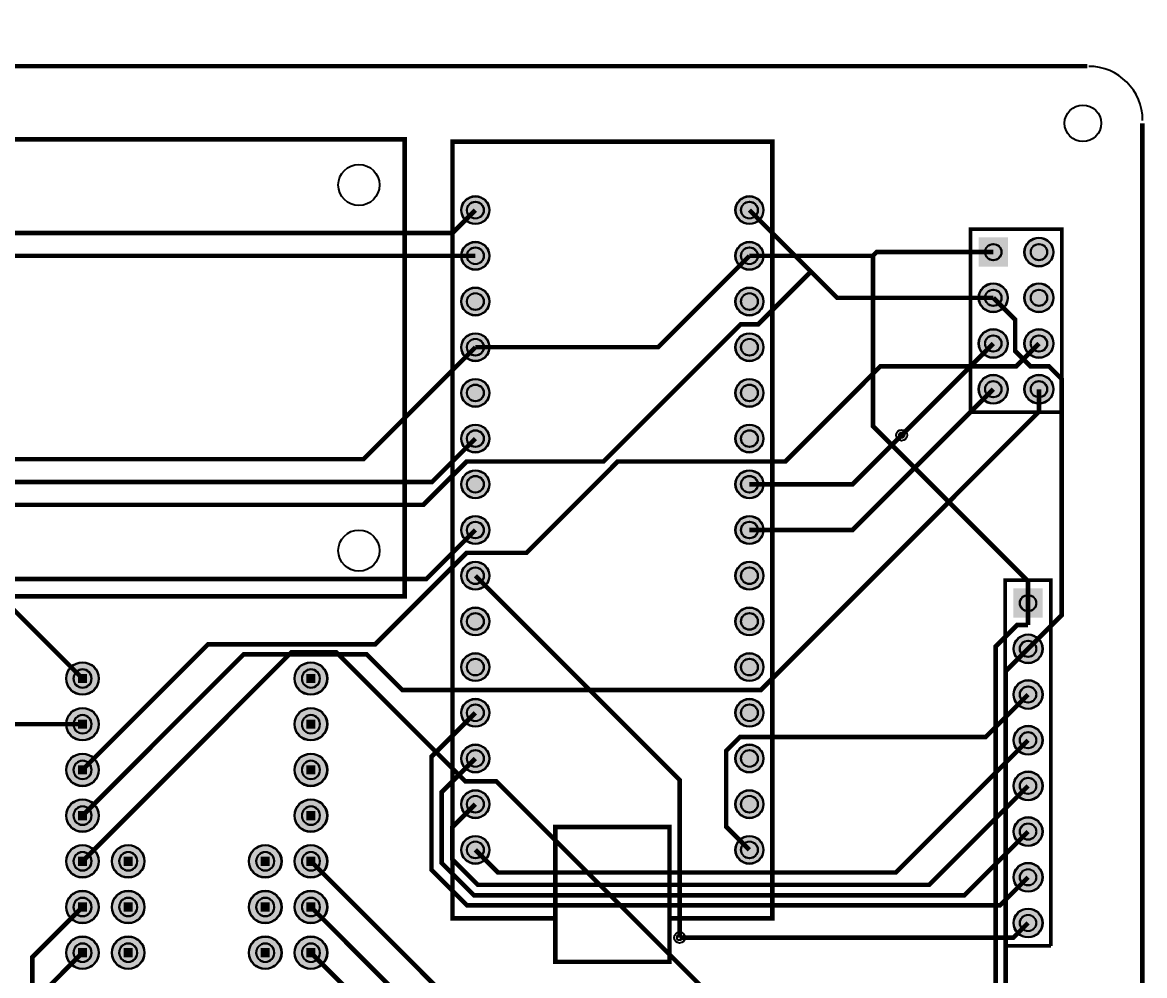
# Model space of a CAD drawing. Header units: millimetres. Extents: x -0.1 to 94.1, y -0.1 to 90.4.
# Drawn here: x 31.7 to 94.1, y 37.5 to 90.4 of the extents above; entities that cross this region are included whole.
import ezdxf

# ---------------------------------------------------------------- set-up
doc = ezdxf.new("R2010")
doc.units = ezdxf.units.MM
for name, color, linetype, true_color in [('BoardOutLine', 7, 'Continuous', 0xff00ff), ('BottomLayer', 7, 'Continuous', 0x0000ff), ('BottomSolderMaskLayer', 7, 'Continuous', 0xaa00ff), ('Document', 7, 'Continuous', 0xffffff), ('Hole', 7, 'Continuous', 0x222222), ('Multi-Layer', 7, 'Continuous', 0xc0c0c0), ('TopLayer', 7, 'Continuous', 0xff0000), ('TopSilkLayer', 7, 'Continuous', 0xffcc00), ('TopSolderMaskLayer', 7, 'Continuous', 0x800080)]:
    doc.layers.add(name, color=color, linetype=linetype, true_color=true_color)

msp = doc.modelspace()

# ---------------------------------------------------------------- hatches: boundary and pattern name
at = {"layer": 'BottomSolderMaskLayer'}
for points in [[(56.109, 80.01, 1), (57.684, 80.01, 1)], [(71.349, 80.01, 1), (72.924, 80.01, 1)], [(56.109, 77.47, 1), (57.684, 77.47, 1)], [(71.349, 77.47, 1), (72.924, 77.47, 1)], [(86.508, 78.489), (86.508, 76.863), (84.883, 76.863), (84.883, 78.489)], [(87.423, 77.676, 1), (89.048, 77.676, 1)], [(56.109, 74.93, 1), (57.684, 74.93, 1)], [(71.349, 74.93, 1), (72.924, 74.93, 1)], [(84.883, 75.136, 1), (86.508, 75.136, 1)], [(87.423, 75.136, 1), (89.048, 75.136, 1)], [(56.109, 72.39, 1), (57.684, 72.39, 1)], [(71.349, 72.39, 1), (72.924, 72.39, 1)], [(84.883, 72.596, 1), (86.508, 72.596, 1)], [(87.423, 72.596, 1), (89.048, 72.596, 1)], [(56.109, 69.85, 1), (57.684, 69.85, 1)], [(71.349, 69.85, 1), (72.924, 69.85, 1)], [(84.883, 70.056, 1), (86.508, 70.056, 1)], [(87.423, 70.056, 1), (89.048, 70.056, 1)], [(56.109, 67.31, 1), (57.684, 67.31, 1)], [(71.349, 67.31, 1), (72.924, 67.31, 1)], [(56.109, 64.77, 1), (57.684, 64.77, 1)], [(71.349, 64.77, 1), (72.924, 64.77, 1)], [(56.109, 62.23, 1), (57.684, 62.23, 1)], [(71.349, 62.23, 1), (72.924, 62.23, 1)], [(56.109, 59.69, 1), (57.684, 59.69, 1)], [(71.349, 59.69, 1), (72.924, 59.69, 1)], [(88.443, 58.979), (88.443, 57.353), (86.817, 57.353), (86.817, 58.979)], [(56.109, 57.15, 1), (57.684, 57.15, 1)], [(71.349, 57.15, 1), (72.924, 57.15, 1)], [(86.817, 55.626, 1), (88.443, 55.626, 1)], [(56.109, 54.61, 1), (57.684, 54.61, 1)], [(71.349, 54.61, 1), (72.924, 54.61, 1)], [(34.138, 53.975, 1), (35.966, 53.975, 1)], [(46.838, 53.975, 1), (48.666, 53.975, 1)], [(86.817, 53.086, 1), (88.443, 53.086, 1)], [(56.109, 52.07, 1), (57.684, 52.07, 1)], [(71.349, 52.07, 1), (72.924, 52.07, 1)], [(34.138, 51.435, 1), (35.966, 51.435, 1)], [(46.838, 51.435, 1), (48.666, 51.435, 1)], [(86.817, 50.546, 1), (88.443, 50.546, 1)], [(56.109, 49.53, 1), (57.684, 49.53, 1)], [(71.349, 49.53, 1), (72.924, 49.53, 1)], [(34.138, 48.895, 1), (35.966, 48.895, 1)], [(46.838, 48.895, 1), (48.666, 48.895, 1)], [(86.817, 48.006, 1), (88.443, 48.006, 1)], [(56.109, 46.99, 1), (57.684, 46.99, 1)], [(71.349, 46.99, 1), (72.924, 46.99, 1)], [(34.138, 46.355, 1), (35.966, 46.355, 1)], [(46.838, 46.355, 1), (48.666, 46.355, 1)], [(86.817, 45.466, 1), (88.443, 45.466, 1)], [(56.109, 44.45, 1), (57.684, 44.45, 1)], [(71.349, 44.45, 1), (72.924, 44.45, 1)], [(34.138, 43.815, 1), (35.966, 43.815, 1)], [(36.678, 43.815, 1), (38.506, 43.815, 1)], [(44.298, 43.815, 1), (46.126, 43.815, 1)], [(46.838, 43.815, 1), (48.666, 43.815, 1)], [(86.817, 42.926, 1), (88.443, 42.926, 1)], [(34.138, 41.275, 1), (35.966, 41.275, 1)], [(36.678, 41.275, 1), (38.506, 41.275, 1)], [(44.298, 41.275, 1), (46.126, 41.275, 1)], [(46.838, 41.275, 1), (48.666, 41.275, 1)], [(86.817, 40.386, 1), (88.443, 40.386, 1)], [(34.138, 38.735, 1), (35.966, 38.735, 1)], [(36.678, 38.735, 1), (38.506, 38.735, 1)], [(44.298, 38.735, 1), (46.126, 38.735, 1)], [(46.838, 38.735, 1), (48.666, 38.735, 1)]]:
    msp.add_hatch(color=256, dxfattribs=at).paths.add_polyline_path(points)
at = {"layer": 'Document'}
for points in [[(34.798, 54.229), (34.798, 53.721), (35.306, 53.721), (35.306, 54.229)], [(47.498, 54.229), (47.498, 53.721), (48.006, 53.721), (48.006, 54.229)], [(34.798, 51.689), (34.798, 51.181), (35.306, 51.181), (35.306, 51.689)], [(47.498, 51.689), (47.498, 51.181), (48.006, 51.181), (48.006, 51.689)], [(34.798, 49.149), (34.798, 48.641), (35.306, 48.641), (35.306, 49.149)], [(47.498, 49.149), (47.498, 48.641), (48.006, 48.641), (48.006, 49.149)], [(34.798, 46.609), (34.798, 46.101), (35.306, 46.101), (35.306, 46.609)], [(47.498, 46.609), (47.498, 46.101), (48.006, 46.101), (48.006, 46.609)], [(34.798, 44.069), (34.798, 43.561), (35.306, 43.561), (35.306, 44.069)], [(37.338, 44.069), (37.338, 43.561), (37.846, 43.561), (37.846, 44.069)], [(44.958, 44.069), (44.958, 43.561), (45.466, 43.561), (45.466, 44.069)], [(48.006, 43.561), (48.006, 44.069), (47.498, 44.069), (47.498, 43.561)], [(34.798, 41.529), (34.798, 41.021), (35.306, 41.021), (35.306, 41.529)], [(37.338, 41.529), (37.338, 41.021), (37.846, 41.021), (37.846, 41.529)], [(44.958, 41.529), (44.958, 41.021), (45.466, 41.021), (45.466, 41.529)], [(48.006, 41.021), (48.006, 41.529), (47.498, 41.529), (47.498, 41.021)], [(34.798, 38.989), (34.798, 38.481), (35.306, 38.481), (35.306, 38.989)], [(37.338, 38.989), (37.338, 38.481), (37.846, 38.481), (37.846, 38.989)], [(44.958, 38.989), (44.958, 38.481), (45.466, 38.481), (45.466, 38.989)], [(48.006, 38.481), (48.006, 38.989), (47.498, 38.989), (47.498, 38.481)]]:
    msp.add_hatch(color=256, dxfattribs=at).paths.add_polyline_path(points)
at = {"layer": 'Multi-Layer'}
for points in [[(56.134, 80.01, 1), (57.658, 80.01, 1)], [(71.374, 80.01, 1), (72.898, 80.01, 1)], [(56.134, 77.47, 1), (57.658, 77.47, 1)], [(71.374, 77.47, 1), (72.898, 77.47, 1)], [(86.483, 78.464), (86.483, 76.889), (84.908, 76.889), (84.908, 78.464)], [(87.448, 77.676, 1), (89.023, 77.676, 1)], [(56.134, 74.93, 1), (57.658, 74.93, 1)], [(71.374, 74.93, 1), (72.898, 74.93, 1)], [(84.908, 75.136, 1), (86.483, 75.136, 1)], [(87.448, 75.136, 1), (89.023, 75.136, 1)], [(56.134, 72.39, 1), (57.658, 72.39, 1)], [(71.374, 72.39, 1), (72.898, 72.39, 1)], [(84.908, 72.596, 1), (86.483, 72.596, 1)], [(87.448, 72.596, 1), (89.023, 72.596, 1)], [(56.134, 69.85, 1), (57.658, 69.85, 1)], [(71.374, 69.85, 1), (72.898, 69.85, 1)], [(84.908, 70.056, 1), (86.483, 70.056, 1)], [(87.448, 70.056, 1), (89.023, 70.056, 1)], [(56.134, 67.31, 1), (57.658, 67.31, 1)], [(71.374, 67.31, 1), (72.898, 67.31, 1)], [(56.134, 64.77, 1), (57.658, 64.77, 1)], [(71.374, 64.77, 1), (72.898, 64.77, 1)], [(56.134, 62.23, 1), (57.658, 62.23, 1)], [(71.374, 62.23, 1), (72.898, 62.23, 1)], [(56.134, 59.69, 1), (57.658, 59.69, 1)], [(71.374, 59.69, 1), (72.898, 59.69, 1)], [(88.418, 58.954), (88.418, 57.379), (86.843, 57.379), (86.843, 58.954)], [(56.134, 57.15, 1), (57.658, 57.15, 1)], [(71.374, 57.15, 1), (72.898, 57.15, 1)], [(86.843, 55.626, 1), (88.418, 55.626, 1)], [(56.134, 54.61, 1), (57.658, 54.61, 1)], [(71.374, 54.61, 1), (72.898, 54.61, 1)], [(34.163, 53.975, 1), (35.941, 53.975, 1)], [(46.863, 53.975, 1), (48.641, 53.975, 1)], [(86.843, 53.086, 1), (88.418, 53.086, 1)], [(56.134, 52.07, 1), (57.658, 52.07, 1)], [(71.374, 52.07, 1), (72.898, 52.07, 1)], [(34.163, 51.435, 1), (35.941, 51.435, 1)], [(46.863, 51.435, 1), (48.641, 51.435, 1)], [(86.843, 50.546, 1), (88.418, 50.546, 1)], [(56.134, 49.53, 1), (57.658, 49.53, 1)], [(71.374, 49.53, 1), (72.898, 49.53, 1)], [(34.163, 48.895, 1), (35.941, 48.895, 1)], [(46.863, 48.895, 1), (48.641, 48.895, 1)], [(86.843, 48.006, 1), (88.418, 48.006, 1)], [(56.134, 46.99, 1), (57.658, 46.99, 1)], [(71.374, 46.99, 1), (72.898, 46.99, 1)], [(34.163, 46.355, 1), (35.941, 46.355, 1)], [(46.863, 46.355, 1), (48.641, 46.355, 1)], [(86.843, 45.466, 1), (88.418, 45.466, 1)], [(56.134, 44.45, 1), (57.658, 44.45, 1)], [(71.374, 44.45, 1), (72.898, 44.45, 1)], [(34.163, 43.815, 1), (35.941, 43.815, 1)], [(36.703, 43.815, 1), (38.481, 43.815, 1)], [(44.323, 43.815, 1), (46.101, 43.815, 1)], [(46.863, 43.815, 1), (48.641, 43.815, 1)], [(86.843, 42.926, 1), (88.418, 42.926, 1)], [(34.163, 41.275, 1), (35.941, 41.275, 1)], [(36.703, 41.275, 1), (38.481, 41.275, 1)], [(44.323, 41.275, 1), (46.101, 41.275, 1)], [(46.863, 41.275, 1), (48.641, 41.275, 1)], [(86.843, 40.386, 1), (88.418, 40.386, 1)], [(34.163, 38.735, 1), (35.941, 38.735, 1)], [(36.703, 38.735, 1), (38.481, 38.735, 1)], [(44.323, 38.735, 1), (46.101, 38.735, 1)], [(46.863, 38.735, 1), (48.641, 38.735, 1)]]:
    msp.add_hatch(color=256, dxfattribs=at).paths.add_polyline_path(points)
at = {"layer": 'TopSolderMaskLayer'}
for points in [[(56.109, 80.01, 1), (57.684, 80.01, 1)], [(71.349, 80.01, 1), (72.924, 80.01, 1)], [(56.109, 77.47, 1), (57.684, 77.47, 1)], [(71.349, 77.47, 1), (72.924, 77.47, 1)], [(86.508, 78.489), (86.508, 76.863), (84.883, 76.863), (84.883, 78.489)], [(87.423, 77.676, 1), (89.048, 77.676, 1)], [(56.109, 74.93, 1), (57.684, 74.93, 1)], [(71.349, 74.93, 1), (72.924, 74.93, 1)], [(84.883, 75.136, 1), (86.508, 75.136, 1)], [(87.423, 75.136, 1), (89.048, 75.136, 1)], [(56.109, 72.39, 1), (57.684, 72.39, 1)], [(71.349, 72.39, 1), (72.924, 72.39, 1)], [(84.883, 72.596, 1), (86.508, 72.596, 1)], [(87.423, 72.596, 1), (89.048, 72.596, 1)], [(56.109, 69.85, 1), (57.684, 69.85, 1)], [(71.349, 69.85, 1), (72.924, 69.85, 1)], [(84.883, 70.056, 1), (86.508, 70.056, 1)], [(87.423, 70.056, 1), (89.048, 70.056, 1)], [(56.109, 67.31, 1), (57.684, 67.31, 1)], [(71.349, 67.31, 1), (72.924, 67.31, 1)], [(56.109, 64.77, 1), (57.684, 64.77, 1)], [(71.349, 64.77, 1), (72.924, 64.77, 1)], [(56.109, 62.23, 1), (57.684, 62.23, 1)], [(71.349, 62.23, 1), (72.924, 62.23, 1)], [(56.109, 59.69, 1), (57.684, 59.69, 1)], [(71.349, 59.69, 1), (72.924, 59.69, 1)], [(88.443, 58.979), (88.443, 57.353), (86.817, 57.353), (86.817, 58.979)], [(56.109, 57.15, 1), (57.684, 57.15, 1)], [(71.349, 57.15, 1), (72.924, 57.15, 1)], [(86.817, 55.626, 1), (88.443, 55.626, 1)], [(56.109, 54.61, 1), (57.684, 54.61, 1)], [(71.349, 54.61, 1), (72.924, 54.61, 1)], [(34.138, 53.975, 1), (35.966, 53.975, 1)], [(46.838, 53.975, 1), (48.666, 53.975, 1)], [(86.817, 53.086, 1), (88.443, 53.086, 1)], [(56.109, 52.07, 1), (57.684, 52.07, 1)], [(71.349, 52.07, 1), (72.924, 52.07, 1)], [(34.138, 51.435, 1), (35.966, 51.435, 1)], [(46.838, 51.435, 1), (48.666, 51.435, 1)], [(86.817, 50.546, 1), (88.443, 50.546, 1)], [(56.109, 49.53, 1), (57.684, 49.53, 1)], [(71.349, 49.53, 1), (72.924, 49.53, 1)], [(34.138, 48.895, 1), (35.966, 48.895, 1)], [(46.838, 48.895, 1), (48.666, 48.895, 1)], [(86.817, 48.006, 1), (88.443, 48.006, 1)], [(56.109, 46.99, 1), (57.684, 46.99, 1)], [(71.349, 46.99, 1), (72.924, 46.99, 1)], [(34.138, 46.355, 1), (35.966, 46.355, 1)], [(46.838, 46.355, 1), (48.666, 46.355, 1)], [(86.817, 45.466, 1), (88.443, 45.466, 1)], [(56.109, 44.45, 1), (57.684, 44.45, 1)], [(71.349, 44.45, 1), (72.924, 44.45, 1)], [(34.138, 43.815, 1), (35.966, 43.815, 1)], [(36.678, 43.815, 1), (38.506, 43.815, 1)], [(44.298, 43.815, 1), (46.126, 43.815, 1)], [(46.838, 43.815, 1), (48.666, 43.815, 1)], [(86.817, 42.926, 1), (88.443, 42.926, 1)], [(34.138, 41.275, 1), (35.966, 41.275, 1)], [(36.678, 41.275, 1), (38.506, 41.275, 1)], [(44.298, 41.275, 1), (46.126, 41.275, 1)], [(46.838, 41.275, 1), (48.666, 41.275, 1)], [(86.817, 40.386, 1), (88.443, 40.386, 1)], [(34.138, 38.735, 1), (35.966, 38.735, 1)], [(36.678, 38.735, 1), (38.506, 38.735, 1)], [(44.298, 38.735, 1), (46.126, 38.735, 1)], [(46.838, 38.735, 1), (48.666, 38.735, 1)]]:
    msp.add_hatch(color=256, dxfattribs=at).paths.add_polyline_path(points)

# ---------------------------------------------------------------- linework, layer by layer
at = {"layer": 'BoardOutLine', "const_width": 0.254}
for points in [[(90.932, 88.011), (3.048, 88.011)], [(93.98, 84.836), (93.98, 2.921)]]:
    msp.add_lwpolyline(points, dxfattribs=at)
at = {"layer": 'BoardOutLine'}
msp.add_arc((91, 85), 3, 360, 90, dxfattribs=at)
at = {"layer": 'BottomLayer', "const_width": 0.254}
for points in [[(79.001, 77.47), (72.136, 77.47)], [(85.695, 77.676), (79.207, 77.676), (79.001, 77.47)], [(79.001, 77.47), (79.001, 68.01), (87.63, 59.381)], [(85.695, 75.136), (86.912, 73.92), (86.912, 72.183), (87.769, 71.326), (88.791, 71.326), (89.497, 70.62), (89.497, 57.493), (87.63, 55.626)], [(85.695, 72.596), (80.599, 67.5)], [(20.955, 63.627), (25.4, 63.627), (35.052, 53.975)], [(56.896, 59.69), (68.253, 48.333), (68.253, 39.577)], [(87.63, 58.166), (87.63, 59.381)], [(87.63, 58.166), (87.63, 56.951)], [(85.822, 34.242), (85.822, 55.751), (87.023, 56.951), (87.63, 56.951)], [(35.052, 43.815), (46.663, 55.426), (49.173, 55.426), (56.34, 48.26), (58.062, 48.26), (73.297, 33.026), (87.039, 33.026), (88.362, 31.702)], [(88.362, 34.242), (86.378, 36.226), (86.378, 54.374), (87.63, 55.626)], [(47.752, 43.815), (59.256, 32.311), (59.256, 26.497), (57.778, 25.019)], [(35.052, 41.275), (32.265, 38.488), (32.265, 24.815), (35.403, 21.677), (38.218, 21.677), (39.114, 22.573)], [(47.752, 41.275), (57.277, 31.75), (57.905, 31.75)], [(35.052, 38.735), (32.918, 36.601), (32.918, 25.134), (35.778, 22.273), (37.501, 22.273), (37.993, 22.765), (37.993, 23.368), (37.499, 23.861), (36.722, 23.861), (36.722, 23.862)], [(47.752, 38.735), (52.988, 33.499), (52.988, 23.84), (57.905, 18.923)]]:
    msp.add_lwpolyline(points, dxfattribs=at)
at = {"layer": 'BottomSolderMaskLayer'}
for points in [[(35.052, 54.489), (35.052, 54.489)], [(47.752, 54.489), (47.752, 54.489)], [(35.052, 53.461), (35.052, 53.461)], [(47.752, 53.461), (47.752, 53.461)], [(35.052, 51.949), (35.052, 51.949)], [(47.752, 51.949), (47.752, 51.949)], [(35.052, 50.921), (35.052, 50.921)], [(47.752, 50.921), (47.752, 50.921)], [(35.052, 49.409), (35.052, 49.409)], [(47.752, 49.409), (47.752, 49.409)], [(35.052, 48.381), (35.052, 48.381)], [(47.752, 48.381), (47.752, 48.381)], [(35.052, 46.869), (35.052, 46.869)], [(47.752, 46.869), (47.752, 46.869)], [(35.052, 45.841), (35.052, 45.841)], [(47.752, 45.841), (47.752, 45.841)], [(35.052, 44.329), (35.052, 44.329)], [(37.592, 44.329), (37.592, 44.329)], [(45.212, 44.329), (45.212, 44.329)], [(47.752, 44.329), (47.752, 44.329)], [(35.052, 43.301), (35.052, 43.301)], [(37.592, 43.301), (37.592, 43.301)], [(45.212, 43.301), (45.212, 43.301)], [(47.752, 43.301), (47.752, 43.301)], [(35.052, 41.789), (35.052, 41.789)], [(37.592, 41.789), (37.592, 41.789)], [(45.212, 41.789), (45.212, 41.789)], [(47.752, 41.789), (47.752, 41.789)], [(35.052, 40.761), (35.052, 40.761)], [(37.592, 40.761), (37.592, 40.761)], [(45.212, 40.761), (45.212, 40.761)], [(47.752, 40.761), (47.752, 40.761)], [(35.052, 39.249), (35.052, 39.249)], [(37.592, 39.249), (37.592, 39.249)], [(45.212, 39.249), (45.212, 39.249)], [(47.752, 39.249), (47.752, 39.249)], [(35.052, 38.221), (35.052, 38.221)], [(37.592, 38.221), (37.592, 38.221)], [(45.212, 38.221), (45.212, 38.221)], [(47.752, 38.221), (47.752, 38.221)]]:
    msp.add_lwpolyline(points, close=True, dxfattribs=at)
for centre, radius in [((56.896, 80.01), 0.787), ((72.136, 80.01), 0.787), ((56.896, 80.01), 0.472), ((72.136, 80.01), 0.472), ((56.896, 77.47), 0.787), ((72.136, 77.47), 0.787), ((85.695, 77.676), 0.459), ((88.235, 77.676), 0.813), ((88.235, 77.676), 0.459), ((56.896, 77.47), 0.472), ((72.136, 77.47), 0.472), ((56.896, 74.93), 0.787), ((72.136, 74.93), 0.787), ((85.695, 75.136), 0.813), ((85.695, 75.136), 0.459), ((88.235, 75.136), 0.813), ((88.235, 75.136), 0.459), ((56.896, 74.93), 0.472), ((72.136, 74.93), 0.472), ((56.896, 72.39), 0.787), ((72.136, 72.39), 0.787), ((85.695, 72.596), 0.813), ((85.695, 72.596), 0.459), ((88.235, 72.596), 0.813), ((88.235, 72.596), 0.459), ((56.896, 72.39), 0.472), ((72.136, 72.39), 0.472), ((56.896, 69.85), 0.787), ((72.136, 69.85), 0.787), ((85.695, 70.056), 0.813), ((85.695, 70.056), 0.459), ((88.235, 70.056), 0.813), ((88.235, 70.056), 0.459), ((56.896, 69.85), 0.472), ((72.136, 69.85), 0.472), ((56.896, 67.31), 0.787), ((72.136, 67.31), 0.787), ((56.896, 67.31), 0.472), ((72.136, 67.31), 0.472), ((56.896, 64.77), 0.787), ((72.136, 64.77), 0.787), ((56.896, 64.77), 0.472), ((72.136, 64.77), 0.472), ((56.896, 62.23), 0.787), ((56.896, 62.23), 0.472), ((72.136, 62.23), 0.787), ((72.136, 62.23), 0.472), ((56.896, 59.69), 0.787), ((56.896, 59.69), 0.472), ((72.136, 59.69), 0.787), ((72.136, 59.69), 0.472), ((87.63, 58.166), 0.459), ((56.896, 57.15), 0.787), ((56.896, 57.15), 0.472), ((72.136, 57.15), 0.787), ((72.136, 57.15), 0.472), ((87.63, 55.626), 0.813), ((87.63, 55.626), 0.459), ((56.896, 54.61), 0.787), ((56.896, 54.61), 0.472), ((72.136, 54.61), 0.787), ((72.136, 54.61), 0.472), ((35.052, 53.975), 0.914), ((47.752, 53.975), 0.914), ((87.63, 53.086), 0.813), ((87.63, 53.086), 0.459), ((56.896, 52.07), 0.787), ((56.896, 52.07), 0.472), ((72.136, 52.07), 0.787), ((72.136, 52.07), 0.472), ((35.052, 51.435), 0.914), ((47.752, 51.435), 0.914), ((87.63, 50.546), 0.813), ((87.63, 50.546), 0.459), ((56.896, 49.53), 0.787), ((56.896, 49.53), 0.472), ((72.136, 49.53), 0.787), ((72.136, 49.53), 0.472), ((35.052, 48.895), 0.914), ((47.752, 48.895), 0.914), ((87.63, 48.006), 0.813), ((87.63, 48.006), 0.459), ((56.896, 46.99), 0.787), ((56.896, 46.99), 0.472), ((72.136, 46.99), 0.787), ((72.136, 46.99), 0.472), ((35.052, 46.355), 0.914), ((47.752, 46.355), 0.914), ((87.63, 45.466), 0.813), ((87.63, 45.466), 0.459), ((56.896, 44.45), 0.787), ((72.136, 44.45), 0.787), ((35.052, 43.815), 0.914), ((37.592, 43.815), 0.914), ((45.212, 43.815), 0.914), ((47.752, 43.815), 0.914), ((56.896, 44.45), 0.472), ((72.136, 44.45), 0.472), ((87.63, 42.926), 0.813), ((87.63, 42.926), 0.459), ((35.052, 41.275), 0.914), ((37.592, 41.275), 0.914), ((45.212, 41.275), 0.914), ((47.752, 41.275), 0.914), ((87.63, 40.386), 0.813), ((87.63, 40.386), 0.459), ((35.052, 38.735), 0.914), ((37.592, 38.735), 0.914), ((45.212, 38.735), 0.914), ((47.752, 38.735), 0.914)]:
    msp.add_circle(centre, radius, dxfattribs=at)
for centre, start, end in [((35.052, 53.975), 90, 270), ((35.052, 53.975), 270, 90), ((47.752, 53.975), 90, 270), ((47.752, 53.975), 270, 90), ((35.052, 51.435), 90, 270), ((35.052, 51.435), 270, 90), ((47.752, 51.435), 90, 270), ((47.752, 51.435), 270, 90), ((35.052, 48.895), 90, 270), ((35.052, 48.895), 270, 90), ((47.752, 48.895), 90, 270), ((47.752, 48.895), 270, 90), ((35.052, 46.355), 90, 270), ((35.052, 46.355), 270, 90), ((47.752, 46.355), 90, 270), ((47.752, 46.355), 270, 90), ((35.052, 43.815), 90, 270), ((35.052, 43.815), 270, 90), ((37.592, 43.815), 90, 270), ((37.592, 43.815), 270, 90), ((45.212, 43.815), 90, 270), ((45.212, 43.815), 270, 90), ((47.752, 43.815), 450, 270), ((47.752, 43.815), 270, 450), ((35.052, 41.275), 90, 270), ((35.052, 41.275), 270, 90), ((37.592, 41.275), 90, 270), ((37.592, 41.275), 270, 90), ((45.212, 41.275), 90, 270), ((45.212, 41.275), 270, 90), ((47.752, 41.275), 450, 270), ((47.752, 41.275), 270, 450), ((35.052, 38.735), 90, 270), ((35.052, 38.735), 270, 90), ((37.592, 38.735), 90, 270), ((37.592, 38.735), 270, 90), ((45.212, 38.735), 90, 270), ((45.212, 38.735), 270, 90), ((47.752, 38.735), 450, 270), ((47.752, 38.735), 270, 450)]:
    msp.add_arc(centre, 0.514, start, end, dxfattribs=at)
at = {"layer": 'Hole'}
for centre in [(80.599, 67.5), (68.253, 39.577)]:
    msp.add_circle(centre, 0.153, dxfattribs=at)
at = {"layer": 'Multi-Layer'}
for points in [[(35.052, 54.475), (35.052, 54.475)], [(47.752, 54.475), (47.752, 54.475)], [(35.052, 53.475), (35.052, 53.475)], [(47.752, 53.475), (47.752, 53.475)], [(35.052, 51.935), (35.052, 51.935)], [(47.752, 51.935), (47.752, 51.935)], [(35.052, 50.935), (35.052, 50.935)], [(47.752, 50.935), (47.752, 50.935)], [(35.052, 49.395), (35.052, 49.395)], [(47.752, 49.395), (47.752, 49.395)], [(35.052, 48.395), (35.052, 48.395)], [(47.752, 48.395), (47.752, 48.395)], [(35.052, 46.855), (35.052, 46.855)], [(47.752, 46.855), (47.752, 46.855)], [(35.052, 45.855), (35.052, 45.855)], [(47.752, 45.855), (47.752, 45.855)], [(35.052, 44.315), (35.052, 44.315)], [(37.592, 44.315), (37.592, 44.315)], [(45.212, 44.315), (45.212, 44.315)], [(47.752, 44.315), (47.752, 44.315)], [(35.052, 43.315), (35.052, 43.315)], [(37.592, 43.315), (37.592, 43.315)], [(45.212, 43.315), (45.212, 43.315)], [(47.752, 43.315), (47.752, 43.315)], [(35.052, 41.775), (35.052, 41.775)], [(37.592, 41.775), (37.592, 41.775)], [(45.212, 41.775), (45.212, 41.775)], [(47.752, 41.775), (47.752, 41.775)], [(35.052, 40.775), (35.052, 40.775)], [(37.592, 40.775), (37.592, 40.775)], [(45.212, 40.775), (45.212, 40.775)], [(47.752, 40.775), (47.752, 40.775)], [(35.052, 39.235), (35.052, 39.235)], [(37.592, 39.235), (37.592, 39.235)], [(45.212, 39.235), (45.212, 39.235)], [(47.752, 39.235), (47.752, 39.235)], [(35.052, 38.235), (35.052, 38.235)], [(37.592, 38.235), (37.592, 38.235)], [(45.212, 38.235), (45.212, 38.235)], [(47.752, 38.235), (47.752, 38.235)]]:
    msp.add_lwpolyline(points, close=True, dxfattribs=at)
for centre, radius in [((90.678, 84.836), 1.016), ((50.419, 81.407), 1.143), ((56.896, 80.01), 0.762), ((72.136, 80.01), 0.762), ((56.896, 80.01), 0.457), ((72.136, 80.01), 0.457), ((56.896, 77.47), 0.762), ((72.136, 77.47), 0.762), ((85.695, 77.676), 0.445), ((88.235, 77.676), 0.787), ((88.235, 77.676), 0.445), ((56.896, 77.47), 0.457), ((72.136, 77.47), 0.457), ((56.896, 74.93), 0.762), ((72.136, 74.93), 0.762), ((85.695, 75.136), 0.787), ((85.695, 75.136), 0.445), ((88.235, 75.136), 0.787), ((88.235, 75.136), 0.445), ((56.896, 74.93), 0.457), ((72.136, 74.93), 0.457), ((56.896, 72.39), 0.762), ((72.136, 72.39), 0.762), ((85.695, 72.596), 0.787), ((85.695, 72.596), 0.445), ((88.235, 72.596), 0.787), ((88.235, 72.596), 0.445), ((56.896, 72.39), 0.457), ((72.136, 72.39), 0.457), ((56.896, 69.85), 0.762), ((72.136, 69.85), 0.762), ((85.695, 70.056), 0.787), ((88.235, 70.056), 0.787), ((56.896, 69.85), 0.457), ((72.136, 69.85), 0.457), ((85.695, 70.056), 0.445), ((88.235, 70.056), 0.445), ((56.896, 67.31), 0.762), ((72.136, 67.31), 0.762), ((56.896, 67.31), 0.457), ((72.136, 67.31), 0.457), ((80.599, 67.5), 0.305), ((56.896, 64.77), 0.762), ((72.136, 64.77), 0.762), ((56.896, 64.77), 0.457), ((72.136, 64.77), 0.457), ((56.896, 62.23), 0.762), ((56.896, 62.23), 0.457), ((72.136, 62.23), 0.762), ((72.136, 62.23), 0.457), ((50.419, 61.087), 1.143), ((56.896, 59.69), 0.762), ((56.896, 59.69), 0.457), ((72.136, 59.69), 0.762), ((72.136, 59.69), 0.457), ((87.63, 58.166), 0.445), ((56.896, 57.15), 0.762), ((56.896, 57.15), 0.457), ((72.136, 57.15), 0.762), ((72.136, 57.15), 0.457), ((87.63, 55.626), 0.787), ((87.63, 55.626), 0.445), ((56.896, 54.61), 0.762), ((56.896, 54.61), 0.457), ((72.136, 54.61), 0.762), ((72.136, 54.61), 0.457), ((35.052, 53.975), 0.889), ((47.752, 53.975), 0.889), ((87.63, 53.086), 0.787), ((87.63, 53.086), 0.445), ((56.896, 52.07), 0.762), ((56.896, 52.07), 0.457), ((72.136, 52.07), 0.762), ((72.136, 52.07), 0.457), ((35.052, 51.435), 0.889), ((47.752, 51.435), 0.889), ((87.63, 50.546), 0.787), ((87.63, 50.546), 0.445), ((56.896, 49.53), 0.762), ((56.896, 49.53), 0.457), ((72.136, 49.53), 0.762), ((72.136, 49.53), 0.457), ((35.052, 48.895), 0.889), ((47.752, 48.895), 0.889), ((87.63, 48.006), 0.787), ((87.63, 48.006), 0.445), ((56.896, 46.99), 0.762), ((56.896, 46.99), 0.457), ((72.136, 46.99), 0.762), ((72.136, 46.99), 0.457), ((35.052, 46.355), 0.889), ((47.752, 46.355), 0.889), ((87.63, 45.466), 0.787), ((87.63, 45.466), 0.445), ((56.896, 44.45), 0.762), ((72.136, 44.45), 0.762), ((35.052, 43.815), 0.889), ((37.592, 43.815), 0.889), ((45.212, 43.815), 0.889), ((47.752, 43.815), 0.889), ((56.896, 44.45), 0.457), ((72.136, 44.45), 0.457), ((87.63, 42.926), 0.787), ((87.63, 42.926), 0.445), ((35.052, 41.275), 0.889), ((37.592, 41.275), 0.889), ((45.212, 41.275), 0.889), ((47.752, 41.275), 0.889), ((87.63, 40.386), 0.787), ((87.63, 40.386), 0.445), ((35.052, 38.735), 0.889), ((37.592, 38.735), 0.889), ((45.212, 38.735), 0.889), ((47.752, 38.735), 0.889), ((68.253, 39.577), 0.305)]:
    msp.add_circle(centre, radius, dxfattribs=at)
for centre, start, end in [((35.052, 53.975), 90, 270), ((35.052, 53.975), 270, 90), ((47.752, 53.975), 90, 270), ((47.752, 53.975), 270, 90), ((35.052, 51.435), 90, 270), ((35.052, 51.435), 270, 90), ((47.752, 51.435), 90, 270), ((47.752, 51.435), 270, 90), ((35.052, 48.895), 90, 270), ((35.052, 48.895), 270, 90), ((47.752, 48.895), 90, 270), ((47.752, 48.895), 270, 90), ((35.052, 46.355), 90, 270), ((35.052, 46.355), 270, 90), ((47.752, 46.355), 90, 270), ((47.752, 46.355), 270, 90), ((35.052, 43.815), 90, 270), ((35.052, 43.815), 270, 90), ((37.592, 43.815), 90, 270), ((37.592, 43.815), 270, 90), ((45.212, 43.815), 90, 270), ((45.212, 43.815), 270, 90), ((47.752, 43.815), 450, 270), ((47.752, 43.815), 270, 450), ((35.052, 41.275), 90, 270), ((35.052, 41.275), 270, 90), ((37.592, 41.275), 90, 270), ((37.592, 41.275), 270, 90), ((45.212, 41.275), 90, 270), ((45.212, 41.275), 270, 90), ((47.752, 41.275), 450, 270), ((47.752, 41.275), 270, 450), ((35.052, 38.735), 90, 270), ((35.052, 38.735), 270, 90), ((37.592, 38.735), 90, 270), ((37.592, 38.735), 270, 90), ((45.212, 38.735), 90, 270), ((45.212, 38.735), 270, 90), ((47.752, 38.735), 450, 270), ((47.752, 38.735), 270, 450)]:
    msp.add_arc(centre, 0.5, start, end, dxfattribs=at)
at = {"layer": 'TopLayer', "const_width": 0.254}
for points in [[(20.955, 71.247), (28.442, 78.734), (55.62, 78.734), (56.896, 80.01)], [(75.553, 76.593), (72.136, 80.01)], [(20.955, 68.707), (29.718, 77.47), (56.896, 77.47)], [(72.136, 77.47), (67.056, 72.39), (56.896, 72.39)], [(75.553, 76.593), (72.62, 73.66), (71.649, 73.66), (64.029, 66.04), (56.412, 66.04), (53.999, 63.627), (20.955, 63.627)], [(85.695, 75.136), (77.01, 75.136), (75.553, 76.593)], [(56.896, 72.39), (50.673, 66.167), (20.955, 66.167)], [(88.235, 72.596), (86.966, 71.326), (79.419, 71.326), (74.133, 66.04), (64.815, 66.04), (59.735, 60.96), (56.412, 60.96), (51.334, 55.881), (42.038, 55.881), (35.052, 48.895)], [(88.235, 70.056), (88.235, 68.801), (72.774, 53.34), (52.837, 53.34), (50.853, 55.324), (44.021, 55.324), (35.052, 46.355)], [(72.136, 62.23), (77.869, 62.23), (85.695, 70.056)], [(56.896, 67.31), (54.483, 64.897), (19.74, 64.897), (5.207, 50.364)], [(72.136, 64.77), (77.869, 64.77), (80.599, 67.5)], [(56.896, 62.23), (54.173, 59.507), (18.105, 59.507), (7.747, 49.149)], [(72.136, 44.45), (70.844, 45.742), (70.844, 49.956), (71.609, 50.721), (85.265, 50.721), (87.63, 53.086)], [(56.896, 52.07), (54.458, 49.632), (54.458, 43.345), (56.434, 41.37), (86.074, 41.37), (87.63, 42.926)], [(35.052, 51.435), (27.305, 51.435), (17.526, 41.656)], [(56.896, 44.45), (58.155, 43.191), (80.275, 43.191), (87.63, 50.546)], [(56.896, 49.53), (55.02, 47.654), (55.02, 43.722), (56.816, 41.926), (84.09, 41.926), (87.63, 45.466)], [(56.896, 46.99), (55.614, 45.708), (55.614, 43.929), (57.037, 42.507), (82.131, 42.507), (87.63, 48.006)], [(87.63, 40.386), (86.821, 39.577), (68.253, 39.577)]]:
    msp.add_lwpolyline(points, dxfattribs=at)
at = {"layer": 'TopSilkLayer'}
for points, const_width in [([(18.923, 58.547), (18.923, 83.947), (52.959, 83.947), (52.959, 58.547), (18.923, 58.547)], 0.254), ([(89.505, 78.946), (84.425, 78.946), (84.425, 68.786), (89.505, 68.786), (89.505, 78.946)], 0.203), ([(61.341, 45.72), (67.691, 45.72), (67.691, 38.227), (61.341, 38.227), (61.341, 45.72)], 0.254)]:
    msp.add_lwpolyline(points, close=True, dxfattribs=dict(at, const_width=const_width))
for points, const_width in [([(67.691, 40.64), (73.406, 40.64), (73.406, 83.82), (55.626, 83.82), (55.626, 40.64), (61.341, 40.64)], 0.254), ([(88.9, 39.116), (86.36, 39.116), (86.36, 59.436), (88.9, 59.436), (88.9, 57.531)], 0.203), ([(88.9, 39.116), (88.9, 57.531)], 0.203)]:
    msp.add_lwpolyline(points, dxfattribs=dict(at, const_width=const_width))
at = {"layer": 'TopSolderMaskLayer'}
for points in [[(35.052, 54.489), (35.052, 54.489)], [(47.752, 54.489), (47.752, 54.489)], [(35.052, 53.461), (35.052, 53.461)], [(47.752, 53.461), (47.752, 53.461)], [(35.052, 51.949), (35.052, 51.949)], [(47.752, 51.949), (47.752, 51.949)], [(35.052, 50.921), (35.052, 50.921)], [(47.752, 50.921), (47.752, 50.921)], [(35.052, 49.409), (35.052, 49.409)], [(47.752, 49.409), (47.752, 49.409)], [(35.052, 48.381), (35.052, 48.381)], [(47.752, 48.381), (47.752, 48.381)], [(35.052, 46.869), (35.052, 46.869)], [(47.752, 46.869), (47.752, 46.869)], [(35.052, 45.841), (35.052, 45.841)], [(47.752, 45.841), (47.752, 45.841)], [(35.052, 44.329), (35.052, 44.329)], [(37.592, 44.329), (37.592, 44.329)], [(45.212, 44.329), (45.212, 44.329)], [(47.752, 44.329), (47.752, 44.329)], [(35.052, 43.301), (35.052, 43.301)], [(37.592, 43.301), (37.592, 43.301)], [(45.212, 43.301), (45.212, 43.301)], [(47.752, 43.301), (47.752, 43.301)], [(35.052, 41.789), (35.052, 41.789)], [(37.592, 41.789), (37.592, 41.789)], [(45.212, 41.789), (45.212, 41.789)], [(47.752, 41.789), (47.752, 41.789)], [(35.052, 40.761), (35.052, 40.761)], [(37.592, 40.761), (37.592, 40.761)], [(45.212, 40.761), (45.212, 40.761)], [(47.752, 40.761), (47.752, 40.761)], [(35.052, 39.249), (35.052, 39.249)], [(37.592, 39.249), (37.592, 39.249)], [(45.212, 39.249), (45.212, 39.249)], [(47.752, 39.249), (47.752, 39.249)], [(35.052, 38.221), (35.052, 38.221)], [(37.592, 38.221), (37.592, 38.221)], [(45.212, 38.221), (45.212, 38.221)], [(47.752, 38.221), (47.752, 38.221)]]:
    msp.add_lwpolyline(points, close=True, dxfattribs=at)
for centre, radius in [((56.896, 80.01), 0.787), ((72.136, 80.01), 0.787), ((56.896, 80.01), 0.472), ((72.136, 80.01), 0.472), ((56.896, 77.47), 0.787), ((72.136, 77.47), 0.787), ((85.695, 77.676), 0.459), ((88.235, 77.676), 0.813), ((88.235, 77.676), 0.459), ((56.896, 77.47), 0.472), ((72.136, 77.47), 0.472), ((56.896, 74.93), 0.787), ((72.136, 74.93), 0.787), ((85.695, 75.136), 0.813), ((85.695, 75.136), 0.459), ((88.235, 75.136), 0.813), ((88.235, 75.136), 0.459), ((56.896, 74.93), 0.472), ((72.136, 74.93), 0.472), ((56.896, 72.39), 0.787), ((72.136, 72.39), 0.787), ((85.695, 72.596), 0.813), ((85.695, 72.596), 0.459), ((88.235, 72.596), 0.813), ((88.235, 72.596), 0.459), ((56.896, 72.39), 0.472), ((72.136, 72.39), 0.472), ((56.896, 69.85), 0.787), ((72.136, 69.85), 0.787), ((85.695, 70.056), 0.813), ((85.695, 70.056), 0.459), ((88.235, 70.056), 0.813), ((88.235, 70.056), 0.459), ((56.896, 69.85), 0.472), ((72.136, 69.85), 0.472), ((56.896, 67.31), 0.787), ((72.136, 67.31), 0.787), ((56.896, 67.31), 0.472), ((72.136, 67.31), 0.472), ((56.896, 64.77), 0.787), ((72.136, 64.77), 0.787), ((56.896, 64.77), 0.472), ((72.136, 64.77), 0.472), ((56.896, 62.23), 0.787), ((56.896, 62.23), 0.472), ((72.136, 62.23), 0.787), ((72.136, 62.23), 0.472), ((56.896, 59.69), 0.787), ((56.896, 59.69), 0.472), ((72.136, 59.69), 0.787), ((72.136, 59.69), 0.472), ((87.63, 58.166), 0.459), ((56.896, 57.15), 0.787), ((56.896, 57.15), 0.472), ((72.136, 57.15), 0.787), ((72.136, 57.15), 0.472), ((87.63, 55.626), 0.813), ((87.63, 55.626), 0.459), ((56.896, 54.61), 0.787), ((56.896, 54.61), 0.472), ((72.136, 54.61), 0.787), ((72.136, 54.61), 0.472), ((35.052, 53.975), 0.914), ((47.752, 53.975), 0.914), ((87.63, 53.086), 0.813), ((87.63, 53.086), 0.459), ((56.896, 52.07), 0.787), ((56.896, 52.07), 0.472), ((72.136, 52.07), 0.787), ((72.136, 52.07), 0.472), ((35.052, 51.435), 0.914), ((47.752, 51.435), 0.914), ((87.63, 50.546), 0.813), ((87.63, 50.546), 0.459), ((56.896, 49.53), 0.787), ((56.896, 49.53), 0.472), ((72.136, 49.53), 0.787), ((72.136, 49.53), 0.472), ((35.052, 48.895), 0.914), ((47.752, 48.895), 0.914), ((87.63, 48.006), 0.813), ((87.63, 48.006), 0.459), ((56.896, 46.99), 0.787), ((56.896, 46.99), 0.472), ((72.136, 46.99), 0.787), ((72.136, 46.99), 0.472), ((35.052, 46.355), 0.914), ((47.752, 46.355), 0.914), ((87.63, 45.466), 0.813), ((87.63, 45.466), 0.459), ((56.896, 44.45), 0.787), ((72.136, 44.45), 0.787), ((35.052, 43.815), 0.914), ((37.592, 43.815), 0.914), ((45.212, 43.815), 0.914), ((47.752, 43.815), 0.914), ((56.896, 44.45), 0.472), ((72.136, 44.45), 0.472), ((87.63, 42.926), 0.813), ((87.63, 42.926), 0.459), ((35.052, 41.275), 0.914), ((37.592, 41.275), 0.914), ((45.212, 41.275), 0.914), ((47.752, 41.275), 0.914), ((87.63, 40.386), 0.813), ((87.63, 40.386), 0.459), ((35.052, 38.735), 0.914), ((37.592, 38.735), 0.914), ((45.212, 38.735), 0.914), ((47.752, 38.735), 0.914)]:
    msp.add_circle(centre, radius, dxfattribs=at)
for centre, start, end in [((35.052, 53.975), 90, 270), ((35.052, 53.975), 270, 90), ((47.752, 53.975), 90, 270), ((47.752, 53.975), 270, 90), ((35.052, 51.435), 90, 270), ((35.052, 51.435), 270, 90), ((47.752, 51.435), 90, 270), ((47.752, 51.435), 270, 90), ((35.052, 48.895), 90, 270), ((35.052, 48.895), 270, 90), ((47.752, 48.895), 90, 270), ((47.752, 48.895), 270, 90), ((35.052, 46.355), 90, 270), ((35.052, 46.355), 270, 90), ((47.752, 46.355), 90, 270), ((47.752, 46.355), 270, 90), ((35.052, 43.815), 90, 270), ((35.052, 43.815), 270, 90), ((37.592, 43.815), 90, 270), ((37.592, 43.815), 270, 90), ((45.212, 43.815), 90, 270), ((45.212, 43.815), 270, 90), ((47.752, 43.815), 450, 270), ((47.752, 43.815), 270, 450), ((35.052, 41.275), 90, 270), ((35.052, 41.275), 270, 90), ((37.592, 41.275), 90, 270), ((37.592, 41.275), 270, 90), ((45.212, 41.275), 90, 270), ((45.212, 41.275), 270, 90), ((47.752, 41.275), 450, 270), ((47.752, 41.275), 270, 450), ((35.052, 38.735), 90, 270), ((35.052, 38.735), 270, 90), ((37.592, 38.735), 90, 270), ((37.592, 38.735), 270, 90), ((45.212, 38.735), 90, 270), ((45.212, 38.735), 270, 90), ((47.752, 38.735), 450, 270), ((47.752, 38.735), 270, 450)]:
    msp.add_arc(centre, 0.514, start, end, dxfattribs=at)

doc.saveas('drawing.dxf')
